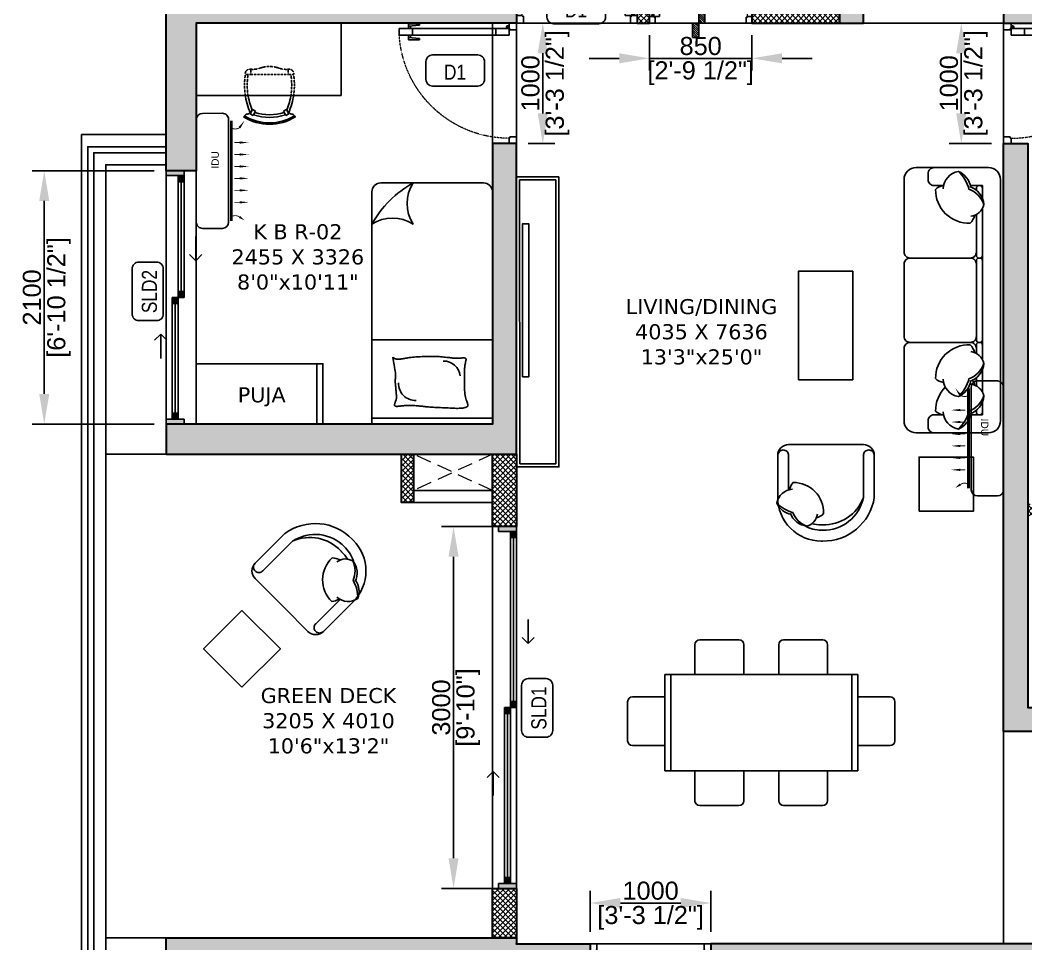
# Model space of a CAD drawing. Header units: millimetres. Extents: x 46985 to 60368, y 184712 to 204375.
# Drawn here: x 46985 to 55319, y 190136 to 197796 of the extents above; entities that cross this region are included whole.
import ezdxf
from ezdxf.enums import TextEntityAlignment as Align

# ---------------------------------------------------------------- set-up
doc = ezdxf.new("R2010")
doc.units = ezdxf.units.MM
for name, pattern in [('( Hidden )', [0.375, 0.25, -0.125]), ('3.5BHK EAST-UN-5$0$DASHED', [0.75, 0.5, -0.25]), ('3.5BHK EAST_UN-1$0$DASHED', [0.75, 0.5, -0.25]), ('3BHK  WEST_UN-2$0$2024-08-30_TOWER-C$0$HIDDEN', [9.525, 6.35, -3.175])]:
    doc.linetypes.add(name, pattern=pattern)
for name, color, linetype in [('A-1S Sofa', 253, 'Continuous'), ('A-3S Sofa', 253, 'Continuous'), ('A-AC', 252, 'Continuous'), ('A-Dimensions', 4, 'Continuous'), ('A-Dining Table', 253, 'Continuous'), ('A-Door', 11, 'Continuous'), ('A-Door Line', 8, 'Continuous'), ('A-Elevation 10', 8, 'Continuous'), ('A-Furniture', 8, 'Continuous'), ('A-Hatch', 252, 'Continuous'), ('A-Kids Bed', 253, 'Continuous'), ('A-Puja', 8, 'Continuous'), ('A-Railing', 6, 'Continuous'), ('A-Room Boundary', 44, 'Continuous'), ('A-Shaft Line', 253, 'Continuous'), ('A-Shaft Wall', 253, 'Continuous'), ('A-Sofa Center  Table', 253, 'Continuous'), ('A-Study Table', 253, 'Continuous'), ('A-Study Table Chair', 253, 'Continuous'), ('A-Text Main', 44, 'Continuous'), ('A-TV', 253, 'Continuous')]:
    doc.layers.add(name, color=color, linetype=linetype)
doc.layers.add('A-Wall', color=240, linetype='Continuous', lineweight=35)
doc.styles.add('2024-08-29_TOWER-A$0$simplex-0.8', font='simplex.shx', dxfattribs={"width": 0.8})
doc.styles.add('3.5BHK EAST_UN-1$0$grid_text', font='verdana.ttf')
doc.styles.add('3BHK  WEST_UN-2$0$AMISH', font='arial.ttf')
doc.styles.add('ARIAL', font='ARIALN.TTF')
doc.styles.add('S', font='arial.ttf', dxfattribs={"height": 150})
doc.dimstyles.new('DIMSMALL', dxfattribs={"dimtxt": 150, "dimasz": 250, "dimexe": 100, "dimexo": 100, "dimgap": 25, "dimtad": 1, "dimdec": 0, "dimzin": 0, "dimdsep": 46, "dimtxsty": 'S', "dimcen": 0, "dimdle": 100, "dimclrd": 8, "dimclre": 8, "dimclrt": 256, "dimazin": 0, "dimtfac": 1, "dimtdec": 0, "dimtix": 1, "dimtmove": 0, "dimatfit": 3, "dimldrblk": '12_DatumFilled', "dimfxl": 1, "dimtolj": 1, "dimtzin": 0, "dimlwd": -1, "dimlwe": -1, "dimarcsym": 1})

# ---------------------------------------------------------------- blocks, each defined once
blk = doc.blocks.new('3.5BHK EAST_UN-1$0$Door11')
at = {"layer": 'A-Door'}
for p, q in [((-991.7, 0), (-1050, 0)), ((-1050, 0), (-1050, -65.6)), ((-1050, -65.6), (-1003.4, -65.6)), ((-1003.4, -65.6), (-1003.4, -58.3)), ((-1003.4, -58.3), (-991.7, -58.3)), ((-991.7, -58.3), (-991.7, 0)), ((-104.9, -65.6), (-104.9, -1021.8)), ((-46.6, -65.6), (-104.9, -65.6)), ((-104.9, -65.6), (-104.9, -65.6)), ((-58.3, -58.3), (-58.3, 0)), ((-58.3, 0), (0, 0)), ((-46.6, -58.3), (-58.3, -58.3)), ((-17.5, -77.3), (-52.5, -77.3)), ((-46.6, -65.6), (-46.6, -58.3)), ((-46.6, -1021.8), (-46.6, -65.6)), ((0, -65.6), (-46.6, -65.6)), ((-35, -94.7), (-35, -59.8)), ((0, 0), (0, -65.6)), ((-104.9, -182.2), (-46.6, -182.2)), ((-145.8, -846.8), (-134.1, -846.8)), ((-145.8, -940.1), (-145.8, -846.8)), ((-134.1, -846.8), (-125.5, -940.1)), ((-17.5, -846.8), (-26.1, -940.1)), ((-5.8, -846.8), (-17.5, -846.8)), ((-5.8, -940.1), (-5.8, -846.8)), ((-145.8, -940.1), (-104.9, -940.1)), ((-127.1, -922.6), (-104.9, -922.6)), ((-104.9, -905.1), (-46.6, -905.1)), ((-24.5, -922.6), (-46.6, -922.6)), ((-5.8, -940.1), (-46.6, -940.1)), ((-104.9, -1021.8), (-46.6, -1021.8))]:
    blk.add_line(p, q, dxfattribs=at)
blk.add_circle((-35, -77.3), 11.7, dxfattribs=at)
at = {"layer": 'A-Door', "linetype": '3.5BHK EAST_UN-1$0$DASHED', "lineweight": 0}
blk.add_arc((-43.9, -64.2), 959.5, 180.08223, 266.3506, dxfattribs=at)
blk = doc.blocks.new('A$C436544ae')
at = {"layer": 'A-Door', "linetype": 'Continuous'}
for points in [[(-250, 2100), (-250, 2060), (-100, 2060), (-100, 2100)], [(-100, 2060), (-150, 2060), (-150, 2010), (-100, 2010)], [(-150, 1050), (-100, 1050), (-100, 1100), (-150, 1100)], [(-200, 1050), (-200, 1000), (-150, 1000), (-150, 1050)], [(-150, 40), (-150, 90), (-200, 90), (-200, 40)], [(-250, 40), (-250, 0), (-100, 0), (-100, 40)]]:
    blk.add_hatch(color=256, dxfattribs=at).paths.add_polyline_path(points)
for p, q in [((-250, 2100), (-100, 2100)), ((-250, 0), (-250, 2100)), ((-250, 2100), (-100, 2100)), ((-250, 2060), (-250, 2100)), ((-250, 2100), (-100, 2100)), ((-250, 2100), (-100, 2100)), ((-100, 2100), (0, 2100)), ((-100, 2100), (-100, 2060)), ((-100, 2100), (0, 2100)), ((0, 0), (0, 2100)), ((-100, 2060), (-250, 2060)), ((-150, 2010), (-150, 2060)), ((-150, 2060), (-100, 2060)), ((-100, 2010), (-150, 2010)), ((-125, 2010), (-125, 1100)), ((-100, 2060), (-100, 2010)), ((-5, 1555), (-5, 1355)), ((-5, 1355), (-55, 1405)), ((-5, 1355), (45, 1405)), ((-150, 1050), (-150, 1100)), ((-150, 1100), (-100, 1100)), ((-100, 1100), (-100, 1050)), ((-200, 1050), (-200, 1000)), ((-150, 1050), (-200, 1050)), ((-100, 1050), (-150, 1050)), ((-150, 1000), (-150, 1050)), ((-200, 1000), (-150, 1000)), ((-175, 90), (-175, 1000)), ((-295, 745), (-345, 695)), ((-295, 545), (-295, 745)), ((-295, 745), (-245, 695)), ((-150, 90), (-200, 90)), ((-200, 90), (-200, 40)), ((-150, 40), (-150, 90)), ((-250, 40), (-100, 40)), ((-250, 0), (-250, 40)), ((-250, 0), (-100, 0)), ((-100, 0), (-250, 0)), ((-250, 0), (-100, 0)), ((-250, 0), (-100, 0)), ((-200, 40), (-150, 40)), ((-100, 40), (-100, 0)), ((-100, 0), (0, 0)), ((-100, 0), (0, 0))]:
    blk.add_line(p, q, dxfattribs=at)
at = {"layer": 'A-Door', "linetype": 'Continuous', "flags": 128}
for points in [[(-125, 2010), (-125, 1100), (-150, 1100), (-150, 2010)], [(-100, 2010), (-100, 1100), (-125, 1100), (-125, 2010)], [(-175, 90), (-175, 1000), (-200, 1000), (-200, 90)], [(-150, 90), (-150, 1000), (-175, 1000), (-175, 90)]]:
    blk.add_lwpolyline(points, close=True, dxfattribs=at)
blk = doc.blocks.new('A$C8b2f540c')
at = {"layer": 'A-Door', "linetype": 'Continuous'}
for points in [[(50, 3000), (50, 2960), (200, 2960), (200, 3000)], [(200, 2960), (150, 2960), (150, 2910), (200, 2910)], [(150, 1500), (200, 1500), (200, 1550), (150, 1550)], [(100, 1500), (100, 1450), (150, 1450), (150, 1500)], [(150, 40), (150, 90), (100, 90), (100, 40)], [(50, 40), (50, 0), (200, 0), (200, 40)]]:
    blk.add_hatch(color=256, dxfattribs=at).paths.add_polyline_path(points)
for p, q in [((50, 3000), (0, 3000)), ((0, 0), (0, 3000)), ((50, 3000), (0, 3000)), ((200, 3000), (50, 3000)), ((50, 3000), (200, 3000)), ((50, 2960), (50, 3000)), ((200, 3000), (50, 3000)), ((200, 3000), (50, 3000)), ((200, 2960), (50, 2960)), ((150, 2910), (150, 2960)), ((150, 2960), (200, 2960)), ((200, 0), (200, 3000)), ((200, 3000), (200, 2960)), ((200, 2960), (200, 2910)), ((200, 2910), (150, 2910)), ((175, 2910), (175, 1550)), ((295, 2230), (295, 2030)), ((295, 2030), (245, 2080)), ((295, 2030), (345, 2080)), ((150, 1500), (150, 1550)), ((150, 1550), (200, 1550)), ((200, 1550), (200, 1500)), ((100, 1500), (100, 1450)), ((150, 1500), (100, 1500)), ((100, 1450), (150, 1450)), ((125, 90), (125, 1450)), ((200, 1500), (150, 1500)), ((150, 1450), (150, 1500)), ((5, 970), (-45, 920)), ((5, 770), (5, 970)), ((5, 970), (55, 920)), ((150, 90), (100, 90)), ((100, 90), (100, 40)), ((150, 40), (150, 90)), ((50, 0), (0, 0)), ((50, 0), (0, 0)), ((50, 40), (200, 40)), ((50, 0), (50, 40)), ((200, 0), (50, 0)), ((200, 0), (50, 0)), ((200, 0), (50, 0)), ((200, 0), (50, 0)), ((100, 40), (150, 40)), ((200, 40), (200, 0))]:
    blk.add_line(p, q, dxfattribs=at)
at = {"layer": 'A-Door', "linetype": 'Continuous', "flags": 128}
for points in [[(175, 2910), (175, 1550), (150, 1550), (150, 2910)], [(200, 2910), (200, 1550), (175, 1550), (175, 2910)], [(125, 90), (125, 1450), (100, 1450), (100, 90)], [(150, 90), (150, 1450), (125, 1450), (125, 90)]]:
    blk.add_lwpolyline(points, close=True, dxfattribs=at)
blk = doc.blocks.new('A$C81f2a20b')
at = {"layer": 'A-Dining Table', "linetype": 'Continuous'}
for p, q in [((290.6, 1087.3), (614.6, 1087.3)), ((1309.4, 1087.3), (985.4, 1087.3)), ((250.1, 800), (250.1, 1046.8)), ((655.1, 1046.8), (655.1, 800)), ((944.9, 1046.8), (944.9, 800)), ((1349.9, 800), (1349.9, 1046.8)), ((0, 0), (0, 800)), ((0, 800), (1600, 800)), ((50, 0), (50, 800)), ((1550, 0), (1550, 800)), ((1600, 800), (1600, 0)), ((0, 614.7), (-267.2, 614.7)), ((1600, 614.7), (1867.2, 614.7)), ((-307.7, 574.2), (-307.7, 250.2)), ((1907.7, 574.2), (1907.7, 250.2)), ((-267.2, 209.7), (0, 209.7)), ((1867.2, 209.7), (1600, 209.7)), ((1600, 0), (0, 0)), ((250.1, 0), (250.1, -246.8)), ((655.1, -246.8), (655.1, 0)), ((944.9, -246.8), (944.9, 0)), ((1349.9, 0), (1349.9, -246.8)), ((290.6, -287.3), (614.6, -287.3)), ((1309.4, -287.3), (985.4, -287.3))]:
    blk.add_line(p, q, dxfattribs=at)
for centre, start, end in [((290.6, 1046.8), 90, 180), ((614.6, 1046.8), 0, 90), ((985.4, 1046.8), 90, 180), ((1309.4, 1046.8), 0, 90), ((-267.2, 574.2), 90, 180), ((1867.2, 574.2), 0, 90), ((-267.2, 250.2), 180, 270), ((1867.2, 250.2), 270, 0), ((290.6, -246.8), 180, 270), ((614.6, -246.8), 270, 0), ((985.4, -246.8), 180, 270), ((1309.4, -246.8), 270, 0)]:
    blk.add_arc(centre, 40.5, start, end, dxfattribs=at)
blk = doc.blocks.new('A$C9b4d8ff6')
at = {"layer": 'A-Door'}
for p, q in [((4.7, 761.1), (37.7, 761.1)), ((4.7, 761.1), (4.7, 685.5)), ((14.1, 685.5), (21.1, 761.1)), ((84.9, 827.1), (37.7, 827.1)), ((37.7, 827.1), (37.8, 53.1)), ((85, 53.1), (84.9, 827.1)), ((117.9, 761.1), (84.9, 761.1)), ((108.5, 685.5), (101.5, 761.1)), ((117.9, 761.1), (118, 685.5)), ((4.7, 685.5), (14.1, 685.5)), ((19.8, 746.9), (37.7, 746.9)), ((84.9, 732.7), (37.7, 732.7)), ((102.8, 746.9), (84.9, 746.9)), ((118, 685.5), (108.5, 685.5)), ((84.9, 147.5), (37.7, 147.5)), ((0, 0), (0, 53.1)), ((0, 53.1), (37.8, 53.1)), ((47.2, 0), (0, 0)), ((14.2, 62.5), (42.5, 62.5)), ((28.3, 76.7), (28.3, 48.4)), ((37.8, 53.1), (85, 53.1)), ((37.8, 53.1), (37.8, 47.2)), ((37.8, 47.2), (47.2, 47.2)), ((47.2, 47.2), (47.2, 0)), ((85, 53.1), (85, 53.1)), ((802.8, 47.2), (802.8, 0.1)), ((812.2, 47.2), (802.8, 47.2)), ((802.8, 0.1), (850, 0.1)), ((850, 53.2), (812.2, 53.1)), ((812.2, 53.1), (812.2, 47.2)), ((850, 0.1), (850, 53.2))]:
    blk.add_line(p, q, dxfattribs=at)
blk.add_circle((28.3, 62.5), 9.44, dxfattribs=at)
at = {"layer": 'A-Door', "linetype": '3.5BHK EAST-UN-5$0$DASHED', "lineweight": 0}
blk.add_arc((35.5, 52), 776.7, 0.0858, 86.35417, dxfattribs=at)
blk = doc.blocks.new('2024-08-29_TOWER-A$0$WNTG')
at = {"layer": 'A-Text Main'}
blk.add_lwpolyline([(-187.8, 246.2), (187.8, 246.2, -0.414214), (242.8, 191.2), (242.8, 43.3, -0.414214), (187.8, -11.7), (-187.8, -11.7, -0.414214), (-242.8, 43.3), (-242.8, 191.2, -0.414214)], format="xyb", close=True, dxfattribs=at)
at = {"layer": 'A-Text Main', "style": '2024-08-29_TOWER-A$0$simplex-0.8', "width": 0.8}
blk.add_attdef('WNTG', text='', height=150, dxfattribs=at).set_placement((-1.6, 43), align=Align.CENTER)
blk = doc.blocks.new('TILE DROP')
at = {"layer": 'A-Door Line'}
h = blk.add_hatch(dxfattribs=at)
h.set_pattern_fill('ANSI31', color=8, scale=0.1)
h.set_pattern_definition([(45, (-18.584744, -6.592634), (-0.008838835, 0.008838835), [])])
h.paths.add_polyline_path([(0, 0.05), (-0.12, 0.05), (-0.12, 0), (0, 0)])
h.paths.add_polyline_path([(0.12, -0.05), (0.12, 0), (0, 0), (0, -0.05)])
at = {"layer": 'A-Door Line', "color": 8}
for points in [[(-0.12, 0), (-0.12, 0.05), (0, 0.05), (0, 0)], [(0, -0.05), (0, 0), (0.12, 0), (0.12, -0.05)]]:
    blk.add_lwpolyline(points, close=True, dxfattribs=at)
blk = doc.blocks.new('3BHK  WEST_UN-2$0$WALL MOUNTED SPLIT AC')
at = {"layer": 'A-AC'}
for p, q in [((18067.15, -8077.46), (18073.71, -8077.46)), ((18064.01, -8112.84, 0), (18064, -8079.99, 0)), ((18064.41, -8112.84, 0), (18064.41, -8079.99, 0)), ((18065.12, -8113.34), (18065.11, -8079.5)), ((18075.75, -8079.5), (18075.75, -8113.29)), ((18073.72, -8115.33), (18067.16, -8115.38))]:
    blk.add_line(p, q, dxfattribs=at)
at = {"layer": 'A-AC', "elevation": 0}
for points in [[(18059.86, -8080.11, 0, 0.75, 0), (18061.51, -8081.22, 0.75, 0.75, 0)], [(18058.43, -8086.05, 0, 0.75, 0), (18061.52, -8086.05, 0.75, 0.75, 0)], [(18058.44, -8089.99, 0, 0.75, 0), (18061.52, -8089.99, 0.75, 0.75, 0)], [(18058.44, -8093.93, 0, 0.75, 0), (18061.52, -8093.93, 0.75, 0.75, 0)], [(18058.44, -8097.86, 0, 0.75, 0), (18061.52, -8097.86, 0.75, 0.75, 0)], [(18058.44, -8101.8, 0, 0.75, 0), (18061.52, -8101.8, 0.75, 0.75, 0)], [(18058.44, -8105.74, 0, 0.75, 0), (18061.52, -8105.74, 0.75, 0.75, 0)], [(18059.87, -8112.95, 0, 0.75, 0), (18061.51, -8110.65, 0.75, 0.75, 0)]]:
    blk.add_lwpolyline(points, format="xyseb", dxfattribs=at)
at = {"layer": 'A-AC', "const_width": 0.3, "elevation": 0}
for points in [[(18061.51, -8081.22, 0.246742), (18063.87, -8081.49, -4.761831)], [(18061.51, -8110.65, -0.246742), (18063.87, -8110.38, 4.761831)]]:
    blk.add_lwpolyline(points, format="xyb", dxfattribs=at)
for points in [[(18061.52, -8086.05), (18063.17, -8086.05)], [(18061.52, -8089.99), (18063.17, -8089.99)], [(18061.52, -8093.93), (18063.17, -8093.93)], [(18061.52, -8097.86), (18063.17, -8097.86)], [(18061.52, -8101.8), (18063.17, -8101.8)], [(18061.52, -8105.74), (18063.17, -8105.74)]]:
    blk.add_lwpolyline(points, dxfattribs=at)
at = {"layer": 'A-AC'}
for centre, start, end in [((18067.15, -8079.5), 90.0082, 180.0082), ((18073.71, -8079.5), 0.0078, 90.0078), ((18067.16, -8113.34), 180.0082, 270.0082), ((18073.71, -8113.29), 270.0078, 0.0078)]:
    blk.add_arc(centre, 2.04, start, end, dxfattribs=at)
at = {"layer": 'A-AC', "style": '3BHK  WEST_UN-2$0$AMISH'}
blk.add_attdef('IDU', text='', height=2.4, rotation=90.0082, dxfattribs=at).set_placement((18070, -8096.33, 0), align=Align.MIDDLE_CENTER)
blk = doc.blocks.new('A$C59fceabc')
at = {"layer": 'A-Sofa Center  Table', "linetype": 'Continuous'}
blk.add_lwpolyline([(0, 0), (0, 900), (450, 900), (450, 0)], close=True, dxfattribs=at)
blk = doc.blocks.new('A$C8a101bf5')
at = {"layer": 'A-3S Sofa'}
for points in [[(100, 2200, 0.414214), (0, 2100), (0, 1500, 0.414214), (50, 1450, 0.414214), (0, 1400), (0, 800, 0.414214), (50, 750, 0.414214), (0, 700), (0, 100, 0.414214), (100, 0), (700, 0, 0.414214), (800, 100), (800, 2100, 0.414214), (700, 2200)], [(650, 770), (650, 1430, 0.414214), (630, 1450), (620, 1450, 0.414214), (600, 1430), (600, 770, 0.414214), (620, 750), (630, 750, 0.414214)]]:
    blk.add_lwpolyline(points, format="xyb", close=True, dxfattribs=at)
for points in [[(250, 2200, 0.414214), (200, 2150), (200, 2100, 0.414214), (250, 2050), (327.5, 2050)], [(324.4, 2024.9, -0.356772), (450.5, 2168.2, -0.249542), (554.3, 2038.4, 9.61688)], [(450.5, 2168.2, -0.14773), (536.4, 2022, -0.213343), (662.4, 1893.1, -0.178662)], [(327.5, 2050.1, 0.165541), (261.4, 2019.2, 0.425989), (547.9, 1738.4, 0.121523), (587.3, 1805, -7.115464)], [(543.3, 2042.2, -0.306663), (662.4, 1893.1, -0.30633), (553.6, 1795.7, 0.872847)], [(600, 2011.8), (600, 2030, -0.414214), (620, 2050), (630, 2050, -0.414214), (650, 2030)], [(650, 1861.6), (650, 1470, -0.414214), (630, 1450), (620, 1450, -0.414214), (600, 1470), (600, 1811.3, -0.414214)], [(600, 1500, -0.414214), (550, 1450), (50, 1450, -0.414214)], [(600, 1400, 0.414214), (550, 1450)], [(600, 800, -0.414214), (550, 750)], [(600, 700, 0.414214), (550, 750), (50, 750, 0.414214)], [(327.5, 419.2, -0.165541), (261.4, 450.2, -0.425989), (547.9, 731, -0.121523), (587.3, 664.3, 7.115464)], [(543.3, 427.1, 0.306663), (662.4, 576.2, 0.30633), (553.6, 673.7, -0.872847)], [(650, 607.7), (650, 730, 0.414214), (630, 750), (620, 750, 0.414214), (600, 730), (600, 658.1, 0.414214)], [(450.5, 301.2, 0.14773), (536.4, 447.3, 0.213343), (662.4, 576.2, 0.178662)], [(324.4, 444.4, 0.356772), (450.5, 301.2, 0.249542), (554.3, 431, -9.61688)], [(567.8, 436.9, -0.071865), (587.3, 395, 7.115464)], [(600, 457.5), (600, 388.7, 0.414214)], [(327.5, 149.9, -0.165541), (261.4, 180.8, -0.200231), (341.9, 379.3, -0.121523)], [(543.3, 157.8, 0.306663), (662.4, 306.9, 0.30633), (553.6, 404.3, -0.872847)], [(450.5, 31.8, 0.14773), (536.4, 178, 0.213343), (662.4, 306.9, 0.178662)], [(650, 255.2), (650, 150), (551.7, 150, 0.414214)], [(324.4, 175.1, 0.356772), (450.5, 31.8, 0.249542), (554.3, 161.6, -9.61688)], [(600, 188.2), (600, 170, 0.414214), (620, 150), (630, 150, 0.414214), (650, 170)], [(327.5, 150), (250, 150, 0.414214), (200, 100), (200, 50, 0.414214), (250, 0)]]:
    blk.add_lwpolyline(points, format="xyb", dxfattribs=at)
for points in [[(551.7, 2050), (650, 2050), (650, 1944.8)], [(650, 1861.6), (650, 607.7)], [(650, 524.5), (650, 338.4)]]:
    blk.add_lwpolyline(points, dxfattribs=at)
blk = doc.blocks.new('A$Cc45268cf')
at = {"layer": 'A-1S Sofa'}
for points in [[(372.5, 800.1), (717.2, 800.1, -0.414214), (807.4, 709.9), (807.4, 360.8, -0.376272), (377, 0.1), (372.5, 0.1), (368, 0.1, -0.414214), (7.4, 360.8), (7.4, 709.9, -0.414214), (97.5, 800.1), (372.5, 800.1)], [(97.5, 424), (97.5, 709.9, 0.414214), (52.5, 755), (52.5, 755, 0.414214), (7.4, 709.9)], [(717.2, 360.8), (717.2, 709.9, -0.414214), (762.3, 755), (762.3, 755, -0.414214), (807.4, 709.9)], [(129.2, 428.9, 0.356772), (0, 315.3, 0.249542), (117, 221.6, -9.61688)], [(106.5, 426.1, -0.165541), (134.3, 485.7, -0.425989), (387.5, 227.4, -0.121523), (327.4, 191.8, 7.115464)], [(717.2, 360.8, -0.321599), (377, 135.4), (372.5, 135.4)], [(717.2, 360.8, -0.364589), (377, 90.3), (372.5, 90.3)], [(0, 315.3, 0.14773), (131.8, 237.8, 0.213343), (248, 124.1, 0.178662)], [(113.6, 231.6, 0.306663), (248, 124.1, 0.30633), (335.9, 222.3, -0.872847)], [(233.8, 125.9, 0.130591), (368, 90.3), (372.5, 90.3)], [(291.2, 145.1, 0.072384), (368, 135.4), (372.5, 135.4)]]:
    blk.add_lwpolyline(points, format="xyb", dxfattribs=at)
blk = doc.blocks.new('A$C9870f4ad')
at = {"layer": 'A-Sofa Center  Table', "linetype": 'Continuous'}
blk.add_lwpolyline([(0, 0), (450, 0), (450, 450), (0, 450)], close=True, dxfattribs=at)
blk = doc.blocks.new('3.5BHK EAST-UN-5$0$2024-08-29_TOWER-B$0$BED')
blk.add_lwpolyline([(-319.5, -22, 0.292894), (-319.5, 319.5, 0.292894), (22, 319.5, -0.136668)], format="xyb", close=True)
blk = doc.blocks.new('A$C07fa9857')
at = {"layer": 'A-Kids Bed'}
for p, q in [((925, 2000), (75, 2000)), ((1000, 1925), (1000, 0)), ((0, 700), (1000, 700)), ((1000, 50), (0, 50))]:
    blk.add_line(p, q, dxfattribs=at)
for points in [[(1000, 0), (0, 0), (0, 1925)], [(173.3, 553.7), (178.6, 549.4), (183.7, 546), (188.8, 543.4), (193.9, 541.4), (198.9, 540.1), (203.8, 539.2), (208.7, 538.7), (213.6, 538.5), (218.4, 538.4), (223.2, 538.5), (228.2, 538.8), (233.3, 539.2), (238.7, 539.8), (244.3, 540.6), (250.3, 541.5), (256.8, 542.5), (263.8, 543.7), (271.5, 545.1), (279.8, 546.5), (288.9, 548), (299, 549.5), (310, 551), (322.2, 552.5), (335.5, 553.9), (350.1, 555.3), (365.8, 556.5), (382.3, 557.7), (399.3, 558.7), (416.7, 559.6), (434.2, 560.3), (451.5, 560.8), (468.5, 561.2), (484.8, 561.4), (500.6, 561.3), (515.7, 561.1), (530.4, 560.7), (544.5, 560.2), (558.2, 559.4), (571.5, 558.5), (584.3, 557.5), (596.8, 556.3), (608.8, 555), (620.5, 553.6), (631.6, 552.2), (642.2, 550.9), (652.2, 549.6), (661.6, 548.5), (670.3, 547.5), (678.4, 546.8), (685.9, 546.2), (692.9, 545.8), (699.7, 545.7), (706.3, 545.7), (712.8, 545.8), (719.4, 546.2), (726.2, 546.6), (733.3, 547.2), (740.6, 547.8), (747.8, 548.3), (754.7, 548.7), (761.2, 548.7), (767, 548.3), (771.9, 547.3), (775.8, 545.7), (778.5, 543.4), (780, 540.5), (780.7, 536.9), (780.5, 532.7), (779.8, 528.1), (778.7, 523.1), (777.4, 517.8), (776, 512.2), (774.7, 506.3), (773.5, 500.3), (772.4, 494.2), (771.4, 487.9), (770.6, 481.5), (770, 475), (769.5, 468.5), (769.1, 461.9), (768.9, 455.2), (768.9, 448.4), (768.9, 441.1), (768.9, 433.3), (769, 424.6), (769, 414.9), (768.9, 404.1), (768.8, 391.9), (768.4, 378.1), (768, 363.1), (767.7, 347.2), (767.4, 330.6), (767.4, 313.8), (767.8, 297), (768.5, 280.5), (769.8, 264.6), (771.7, 249.7), (774.1, 235.8), (776.9, 223), (779.8, 211.1), (782.9, 200.3), (785.9, 190.5), (788.7, 181.8), (791.3, 174.2), (793.3, 167.7), (794.9, 162.1), (795.7, 157.4), (795.9, 153.5), (795.3, 150.1), (793.7, 147.3), (791.2, 144.7), (787.5, 142.5), (782.8, 140.3), (776.9, 138.3), (770, 136.5), (762.3, 134.9), (753.6, 133.5), (744.3, 132.3), (734.2, 131.4), (723.6, 130.9), (712.4, 130.6), (700.7, 130.7), (688.5, 130.9), (675.7, 131.4), (662.3, 132.1), (648.3, 132.8), (633.7, 133.6), (618.4, 134.4), (602.5, 135.2), (586.2, 135.9), (569.7, 136.7), (553.3, 137.4), (537.2, 138.2), (521.6, 139), (506.8, 139.8), (493, 140.6), (480.4, 141.5), (468.8, 142.4), (458.1, 143.4), (448, 144.4), (438.2, 145.4), (428.7, 146.5), (419, 147.5), (409.1, 148.6), (398.8, 149.7), (388, 150.7), (377.1, 151.7), (366, 152.6), (354.9, 153.4), (344, 154.1), (333.3, 154.6), (323.1, 155), (313.4, 155.2), (304.1, 155.1), (295.1, 154.9), (286.4, 154.6), (277.9, 154), (269.5, 153.3), (261.1, 152.4), (252.6, 151.5), (243.9, 150.3), (235.3, 149.2), (226.8, 148.2), (218.8, 147.4), (211.3, 146.9), (204.6, 146.9), (198.9, 147.5), (194.3, 148.8), (191, 150.8), (188.9, 153.6), (187.8, 156.9), (187.6, 160.7), (188.1, 164.8), (189.1, 169.2), (190.5, 173.7), (192.2, 178.1), (193.8, 182.4), (195.5, 186.7), (197.2, 190.8), (198.7, 194.9), (200.2, 198.9), (201.5, 203), (202.5, 207.1), (203.3, 211.2), (203.9, 215.3), (204.1, 219.6), (204.2, 224), (204, 228.6), (203.8, 233.4), (203.4, 238.4), (202.9, 243.7), (202.5, 249.4), (202, 255.3), (201.5, 261.6), (201.1, 268.1), (200.6, 274.8), (200.1, 281.6), (199.6, 288.5), (199, 295.4), (198.4, 302.3), (197.7, 309.1), (197, 315.9), (196.2, 322.6), (195.6, 329.3), (195, 336), (194.5, 342.7), (194.2, 349.5), (194.1, 356.3), (194.2, 363.2), (194.5, 370.2), (194.9, 377.3), (195.3, 384.4), (195.7, 391.5), (195.9, 398.7), (196.1, 406), (196, 413.3), (195.6, 420.7), (194.7, 429.2), (193.4, 439.6), (191.3, 452.8), (188.4, 469.9), (184.5, 491.8), (179.5, 519.4), (173.3, 553.7)]]:
    blk.add_lwpolyline(points, dxfattribs=at)
for centre, radius, start, end in [((75, 1925), 75, 89.99996, 179.99996), ((925, 1925), 75, 359.99998, 89.99996), ((592.6, 381), 141.8, 7.34129, 90.47002), ((360, 335.1), 138.7, 177.31905, 272.68087)]:
    blk.add_arc(centre, radius, start, end, dxfattribs=at)
at = {"layer": 'A-Kids Bed', "xscale": -1, "rotation": 269.9999557420553}
blk.add_blockref('3.5BHK EAST-UN-5$0$2024-08-29_TOWER-B$0$BED', (22, 1978), dxfattribs=at)
blk = doc.blocks.new('A$C34f76294')
at = {"layer": 'A-Study Table Chair', "linetype": '3BHK  WEST_UN-2$0$2024-08-30_TOWER-C$0$HIDDEN', "ltscale": 0.1}
for p, q in [((58.7, 411.1), (58.7, 455.6)), ((369.9, 411.1), (369.9, 455.6)), ((14.3, 411.1), (58.7, 411.1)), ((369.9, 411.1), (58.7, 411.1)), ((414.3, 411.1), (369.9, 411.1))]:
    blk.add_line(p, q, dxfattribs=at)
at = {"layer": 'A-Study Table Chair'}
for p, q in [((73.6, 120.5), (54.1, 86.8)), ((54.1, 86.8), (78.2, 72.9)), ((73.6, 120.5), (97.6, 106.6)), ((97.6, 106.6), (78.2, 72.9)), ((355, 120.5), (331, 106.6)), ((331, 106.6), (350.4, 72.9)), ((374.5, 86.8), (350.4, 72.9)), ((355, 120.5), (374.5, 86.8)), ((1.5, 62.1), (0.1, 59.7))]:
    blk.add_line(p, q, dxfattribs=at)
at = {"layer": 'A-Study Table Chair', "linetype": '3BHK  WEST_UN-2$0$2024-08-30_TOWER-C$0$HIDDEN', "ltscale": 0.1}
for centre, radius, start, end in [((51.3, 418.5), 37.8, 78.65827, 191.34173), ((77.7, 630.9), 176.4, 263.83118, 285.69611), ((214.3, 232.4), 245.4, 68.7607, 111.2393), ((350.9, 630.9), 176.4, 254.30387, 276.16882), ((377.3, 418.5), 37.8, 348.65826, 101.34174), ((587, 325), 579.3, 171.44618, 187.59778), ((587, 325), 557, 171.10222, 187.90279), ((-158.5, 325), 557, 352.09721, 8.89778), ((-158.5, 325), 579.3, 352.40222, 8.55382)]:
    blk.add_arc(centre, radius, start, end, dxfattribs=at)
at = {"layer": 'A-Study Table Chair'}
for centre, radius, start, end in [((587, 325), 579.3, 187.59778, 203.74939), ((587, 325), 557, 187.90279, 202.05473), ((-158.5, 325), 557, 337.94526, 352.09721), ((-158.5, 325), 579.3, 336.25062, 352.40222), ((214.3, 466.7), 388.9, 251.71696, 288.28303), ((214.4, 414.8), 414.8, 238.88038, 301.09797), ((8.6, 58.1), 8.14, 62.19435, 150.69894), ((214.4, 414.8), 403.7, 239.97465, 300.02532), ((214.3, 466.7), 411.1, 251.07533, 288.92466), ((420.2, 57.5), 8.64, 13.83463, 116.46389)]:
    blk.add_arc(centre, radius, start, end, dxfattribs=at)
for points, knots in [([(4.4, 65.1, 0), (9.6, 72.2, 0), (18.1, 83.7, 0), (35.1, 84.2, 0), (53.6, 91.8, 0), (62.5, 104.2, 0), (69.8, 114.2, 0)], [0, 0, 0, 0, 1.119264, 1.793601, 2.177718, 3.782711, 3.782711, 3.782711, 3.782711]), ([(424.6, 64.9, 0), (419.2, 72.2, 0), (410.5, 83.7, 0), (393.3, 84.3, 0), (374.9, 91.8, 0), (365.9, 104.2, 0), (358.7, 114.2, 0)], [0, 0, 0, 0, 1.141957, 1.816294, 2.20041, 3.805403, 3.805403, 3.805403, 3.805403])]:
    blk.add_open_spline(points, degree=3, knots=knots, dxfattribs=at)
blk = doc.blocks.new('A$Cf04ddde3')
at = {"layer": 'A-1S Sofa'}
for points in [[(270.1, 220.9), (26.4, 464.6, -0.414214), (26.4, 592.1), (273.3, 839, -0.376272), (832.6, 789.7), (835.8, 786.5), (839, 783.4, -0.414214), (839, 273.3), (592.1, 26.4, -0.414214), (464.6, 26.4), (270.1, 220.9)], [(337.1, 775.2), (90.2, 528.3, -0.414214), (26.4, 528.3), (26.4, 528.3, -0.414214), (26.4, 592.1)], [(337.1, 775.2, -0.364589), (768.9, 726), (772.1, 722.8)], [(337.1, 775.2, -0.321599), (737, 694.1), (740.2, 690.9)], [(790.8, 626.5, 0.072384), (743.4, 687.7), (740.2, 690.9)], [(845, 599.4, 0.130591), (775.2, 719.6), (772.1, 722.8)], [(722.7, 297.1, -0.165541), (660.9, 274.8, -0.425989), (664.5, 636.4, -0.121523), (732.1, 619.1, 7.115464)], [(855.2, 439.7, 0.306663), (836.2, 610.8, 0.30633), (704.6, 603.5, -0.872847)], [(876.4, 300.3, 0.14773), (838, 448.2, 0.213343), (836.2, 610.8, 0.178662)], [(704.7, 311.3, 0.356772), (876.4, 300.3, 0.249542), (859.8, 449.3, -9.61688)], [(730.6, 292.4), (528.3, 90.2, 0.414214), (528.3, 26.4), (528.3, 26.4, 0.414214), (592.1, 26.4)]]:
    blk.add_lwpolyline(points, format="xyb", dxfattribs=at)
blk = doc.blocks.new('A$C812321f8')
at = {"layer": 'A-Sofa Center  Table', "linetype": 'Continuous'}
blk.add_lwpolyline([(318.2, 0), (636.4, 318.2), (318.2, 636.4), (0, 318.2)], close=True, dxfattribs=at)
blk = doc.blocks.new('A$Cbfeebac6')
at = {"layer": 'A-TV'}
blk.add_lwpolyline([(0, 0), (0, 1270), (50, 1270), (50, 0)], close=True, dxfattribs=at)
blk = doc.blocks.new('A$C5f0bd389')
at = {"layer": 'A-Furniture', "ltscale": 600}
for p, q in [((25, 25), (24.6, 2380.5)), ((24.6, 2380.5), (324.6, 2380.5)), ((324.6, 2380.5), (325, 25)), ((325, 25), (25, 25))]:
    blk.add_line(p, q, dxfattribs=at)
blk.add_lwpolyline([(349.6, 2405.5), (350, 0), (0, 0), (0, 2405.5)], close=True, dxfattribs=at)
blk = doc.blocks.new('Unit-1')
at = {"layer": 'A-Hatch', "linetype": 'Continuous'}
h = blk.add_hatch(color=256, dxfattribs=at)
h.dxf.hatch_style = 1
h.paths.add_polyline_path([(-7145, 15335.7), (-6895, 15335.7), (-6895, 16800.1), (-8999.8, 16800.1), (-8999.8, 16550.3), (-7145, 16550.1)])
h.paths.add_polyline_path([(-10800, 15796), (-10800, 12295), (-8145, 12295), (-8145, 12045.7), (-10800, 12045.7), (-10800, 10820), (-11050, 10820), (-11050, 15796)])
h.paths.add_polyline_path([(-5470, 12045.7), (-5270, 12045.7), (-5270, 16550.1), (-4400.1, 16550.1), (-4400.1, 16800.1), (-5470, 16800.1)])
h.paths.add_polyline_path([(-250, 16550.1), (-1050.1, 16550.1), (-1050.1, 16800.1), (0, 16800.1), (0, 16550.1), (0, 13495), (-250, 13495)])
h.paths.add_polyline_path([(-4110, 12295), (-4110, 12045.7), (-250, 12045.7), (-250, 11295.1), (0, 11295.1), (0, 12295)])
h.paths.add_polyline_path([(-3910, 8082.6), (-3910, 6370), (-1440, 6370), (-1440, 6420), (-1240, 6420), (-1240, 6370), (0, 6370), (0, 0), (-250, 0), (-250, 6170), (-4110, 6170), (-4110, 11045.7), (-3910, 11045.7)])
h.paths.add_polyline_path([(-250, 10395.1), (0, 10395.1), (0, 8985.1), (-250, 8985.1)])
h.paths.add_polyline_path([(-3740, 4410), (-6535, 4410), (-6535, 4210), (-3940, 4210), (-3940, 250), (-4840, 250), (-4840, 0), (-3240, 0), (-3240, 250), (-3740, 250)])
h.paths.add_polyline_path([(-7535, 4210), (-8145, 4210), (-10800, 4210), (-10800, 3620.1), (-11050, 3620.1), (-11050.1, 4460.1), (-8145, 4460), (-8145, 4410), (-8150, 4410), (-7535, 4410)])
h.paths.add_polyline_path([(-10800.1, 1820.1), (-10800, 250), (-6535, 250), (-6535, 2135), (-6335, 2135), (-6335, 250), (-5590, 250), (-5590, 0), (-10800, 0), (-11050, 0), (-11050, 250), (-11050.1, 1820.1)])
h = blk.add_hatch(dxfattribs=at)
h.set_pattern_fill('ANSI37', color=256, scale=10)
h.paths.add_polyline_path([(-5470, 15585.7), (-6145, 15585.7), (-6145, 15335.7), (-5470, 15335.7)])
h.paths.add_polyline_path([(-7145, 15335.7), (-7145, 12045.7), (-7045, 12045.7), (-7045, 15335.7)])
h.paths.add_polyline_path([(-2160, 7960), (-2160, 8060), (0, 8060), (0, 7960)])
h.paths.add_polyline_path([(-3910, 8060), (-3010, 8060), (-3010, 7960), (-3910, 7960)])
h.paths.add_polyline_path([(-1440, 7960), (-1240, 7960), (-1240, 7170.4), (-1440, 7170.4)])
h.paths.add_polyline_path([(-2240, 1780), (-1490, 1780), (-1490, 1980), (-2240, 1980)])
h.paths.add_polyline_path([(-490, 1980), (-250, 1980), (-250, 1780), (-490, 1780)])
h.paths.add_polyline_path([(-3740, 1979.9), (-3240, 1979.9), (-3240, 1780), (-3740, 1780)])
h.paths.add_polyline_path([(-4840, 2134.9), (-3940, 2134.9), (-3940, 2035), (-4840, 2035)])
h.paths.add_polyline_path([(-6335, 2135), (-5690, 2135), (-5690, 2035), (-6335, 2035)])
h.paths.add_polyline_path([(-8345, 4870.1), (-8145, 4870.1), (-8145, 4460), (-8345, 4460)])
h.paths.add_polyline_path([(-8345, 8470), (-8145, 8470), (-8145, 7870.1), (-8345, 7870.1)])
h.paths.add_polyline_path([(-9100, 8470), (-9000, 8470), (-9000, 8070), (-9100, 8070)])
h = blk.add_hatch(dxfattribs=at)
h.set_pattern_fill('ANSI37', color=256, scale=10)
h.paths.add_polyline_path([(-5470, 12145.7), (-6195, 12145.7), (-6195, 12045.7), (-5470, 12045.7)])
h = blk.add_hatch(color=256, dxfattribs=at)
h.dxf.hatch_style = 1
h.paths.add_polyline_path([(-8145, 8470), (-8145, 11045.7), (-8345, 11045.7), (-8345, 8720), (-11050, 8720), (-11050, 8470)])
at = {"layer": 'A-Door Line'}
blk.add_line((-7045, 12045.7), (-6195, 12045.7), dxfattribs=at)
at = {"layer": 'A-Door Line', "linetype": 'Continuous'}
for points in [[(-8145, 12045.7), (-7145, 12045.7)], [(-8145, 12045.7), (-8145, 11045.7)], [(-4110, 12045.8), (-4110, 11045.7)], [(-7535, 4410), (-6535, 4410)]]:
    blk.add_lwpolyline(points, dxfattribs=at)
at = {"layer": 'A-Elevation 10'}
for points in [[(-11750, 1500.1), (-11750, 11120.1), (-11050, 11120.1), (-11050, 10870.1), (-11550, 10870.1), (-11550, 1750.1), (-11050, 1750.1), (-11050, 1500.1), (-11750, 1500.1)], [(-11050, 4460), (-11550, 4460), (-11550, 8470), (-11050, 8470)]]:
    blk.add_lwpolyline(points, dxfattribs=at)
at = {"layer": 'A-Puja', "ltscale": 600}
blk.add_lwpolyline([(-9800, 9220), (-10800, 9220)], dxfattribs=at)
blk.add_lwpolyline([(-9800, 9220), (-9750, 9220), (-9750, 8720), (-9800, 8720)], close=True, dxfattribs=at)
at = {"layer": 'A-Railing'}
blk.add_lwpolyline([(-11650, 1650.1), (-11650, 10970.1), (-11050, 10970.1), (-11050, 11020.1), (-11700, 11020.1), (-11700, 1600.1), (-11050, 1600.1), (-11050, 1650.1), (-11650, 1650.1)], dxfattribs=at)
at = {"layer": 'A-Room Boundary', "linetype": 'Continuous'}
for points in [[(-8345, 12045.7), (-10800, 12045.7), (-10800, 8720), (-8345, 8720)], [(-8145, 4410), (-4110, 4410), (-4110, 12045.7), (-8145, 12045.7)], [(-8145, 4410), (-4110, 4410), (-4110, 12045.7), (-8145, 12045.7)], [(-11550, 4460), (-8345, 4460), (-8345, 8470), (-11550, 8470)]]:
    blk.add_lwpolyline(points, close=True, dxfattribs=at)
at = {"layer": 'A-Shaft Line', "linetype": '( Hidden )', "lineweight": 0, "ltscale": 500}
for points in [[(-8345, 8470), (-9000, 8170)], [(-8345, 8170), (-9000, 8470)]]:
    blk.add_lwpolyline(points, dxfattribs=at)
at = {"layer": 'A-Shaft Wall', "linetype": 'Continuous'}
for p, q in [((-9000, 8170), (-8345, 8170)), ((-9000, 8070), (-8345, 8070))]:
    blk.add_line(p, q, dxfattribs=at)
at = {"layer": 'A-Study Table', "ltscale": 600}
blk.add_lwpolyline([(-9600, 11445.7), (-9600, 12045.7), (-10800, 12045.7), (-10800, 11445.7)], close=True, dxfattribs=at)
at = {"layer": 'A-Wall'}
for points in [[(-5470, 12045.7), (-5270, 12045.7), (-5270, 16550.1), (-4400.1, 16550.1), (-4400.1, 16800.1), (-5470, 16800.1)], [(-10800, 15796), (-10800, 12295), (-8145, 12295), (-8145, 12045.7), (-10800, 12045.7), (-10800, 10820), (-11050, 10820), (-11050, 15796)], [(-7145, 15335.7), (-7145, 12045.7), (-7045, 12045.7), (-7045, 15335.7)], [(-4110, 12295), (-4110, 12045.7), (-250, 12045.7), (-250, 11295.1), (0, 11295.1), (0, 12295)], [(-5470, 12145.7), (-6195, 12145.7), (-6195, 12045.7), (-5470, 12045.7)], [(-8145, 8470), (-8145, 11045.7), (-8345, 11045.7), (-8345, 8720), (-11050, 8720), (-11050, 8470)], [(-9100, 8470), (-9000, 8470), (-9000, 8070), (-9100, 8070)], [(-8345, 8470), (-8145, 8470), (-8145, 7870.1), (-8345, 7870.1)], [(-8345, 4870.1), (-8145, 4870.1), (-8145, 4460), (-8345, 4460)], [(-7535, 4210), (-8145, 4210), (-10800, 4210), (-10800, 3620.1), (-11050, 3620.1), (-11050.1, 4460.1), (-8145, 4460), (-8145, 4410), (-8150, 4410), (-7535, 4410)], [(-3740, 4410), (-6535, 4410), (-6535, 4210), (-3940, 4210), (-3940, 250), (-4840, 250), (-4840, 0), (-3240, 0), (-3240, 250), (-3740, 250)]]:
    blk.add_lwpolyline(points, close=True, dxfattribs=at)
blk.add_lwpolyline([(-3910, 8082.6), (-3910, 6370), (-1440, 6370), (-1440, 6420), (-1240, 6420), (-1240, 6370), (0, 6370), (0, 0), (-250, 0), (-250, 6170), (-4110, 6170), (-4110, 11045.7), (-3910, 11045.7), (-3910, 8082.6)], dxfattribs=at)
at = {"layer": 'A-1S Sofa'}
for name, p in [('A$Cc45268cf', (-5988.7, 7750.3)), ('A$Cf04ddde3', (-10338.9, 6974.3))]:
    blk.add_blockref(name, p, dxfattribs=at)
at = {"layer": 'A-3S Sofa'}
blk.add_blockref('A$C8a101bf5', (-4935, 8647.1), dxfattribs=at)
at = {"layer": 'A-AC'}
ref = blk.add_blockref('3BHK  WEST_UN-2$0$WALL MOUNTED SPLIT AC', (444206.8, -192984.8), dxfattribs=dict(at, xscale=25.17221723757713, yscale=25.17221723757713, zscale=25.17221723757713, rotation=180))
ref.add_attrib('IDU', 'IDU', dxfattribs={"layer": 'A-Furniture', "height": 60.41, "rotation": 90.00823, "style": '3BHK  WEST_UN-2$0$AMISH'}).set_placement((-10643.8, 10910.6, 0), align=Align.MIDDLE_CENTER)
ref = blk.add_blockref('3BHK  WEST_UN-2$0$WALL MOUNTED SPLIT AC', (-459116.7, -195203.2), dxfattribs=dict(at, xscale=-25.17221723757713, yscale=25.17221723757713, zscale=25.17221723757713, rotation=180))
ref.add_attrib('IDU', 'IDU', dxfattribs={"layer": 'A-Furniture', "height": 60.41, "rotation": 269.99177, "style": '3BHK  WEST_UN-2$0$AMISH'}).set_placement((-4266.1, 8693.3, 0), align=Align.MIDDLE_CENTER)
at = {"layer": 'A-Dining Table', "linetype": 'Continuous'}
blk.add_blockref('A$C81f2a20b', (-6917.7, 5844.1), dxfattribs=at)
at = {"layer": 'A-Door'}
for p, xscale, yscale, zscale, rotation in [((-7145, 12045.7), -0.9523809523809259, 0.9523809523809259, 0.9523809523809259, 180), ((-8145, 12045.7), -0.9523809523809259, 0.9523809523809259, 0.9523809523809259, 270), ((-4110, 12045.7), 0.9523809523809337, 0.9523809523809337, 0.9523809523809337, 90)]:
    blk.add_blockref('3.5BHK EAST_UN-1$0$Door11', p, dxfattribs=dict(at, xscale=xscale, yscale=yscale, zscale=zscale, rotation=rotation))
at = {"layer": 'A-Door', "linetype": 'Continuous'}
for name, p in [('A$C9b4d8ff6', (-7045, 12045.7)), ('A$C8b2f540c', (-8345, 4870.1))]:
    blk.add_blockref(name, p, dxfattribs=at)
at = {"layer": 'A-Door'}
blk.add_blockref('A$C436544ae', (-10800, 8720), dxfattribs=at)
at = {"layer": 'A-Door', "xscale": 0.9523809523809259, "yscale": 0.9523809523809259, "zscale": 0.9523809523809259}
blk.add_blockref('3.5BHK EAST_UN-1$0$Door11', (-6535, 4410), dxfattribs=at)
at = {"layer": 'A-Door Line', "color": 8, "xscale": 1000.000000000004, "yscale": 1000.000000000004, "zscale": 1000.000000000004, "rotation": 90}
blk.add_blockref('TILE DROP', (-6636.6, 12045.7), dxfattribs=at)
at = {"layer": 'A-Furniture', "ltscale": 600}
blk.add_blockref('A$C5f0bd389', (-8145, 8365), dxfattribs=at)
at = {"layer": 'A-Kids Bed'}
blk.add_blockref('A$C07fa9857', (-9345, 8720), dxfattribs=at)
at = {"layer": 'A-Sofa Center  Table', "linetype": 'Continuous'}
for name, p in [('A$C59fceabc', (-5810.4, 9087.1)), ('A$C9870f4ad', (-4810, 7997.1)), ('A$C812321f8', (-10739.3, 6538))]:
    blk.add_blockref(name, p, dxfattribs=at)
at = {"layer": 'A-Study Table Chair'}
blk.add_blockref('A$C34f76294', (-10407.7, 11207), dxfattribs=at)
at = {"layer": 'A-Text Main'}
ref = blk.add_blockref('2024-08-29_TOWER-A$0$WNTG', (-7651.4, 12286.4), dxfattribs=dict(at, xscale=-1, rotation=180))
ref.add_attrib('WNTG', 'D1', dxfattribs={"height": 125, "style": 'ARIAL'}).set_placement((-7653, 12092.9), align=Align.CENTER)
ref = blk.add_blockref('2024-08-29_TOWER-A$0$WNTG', (-8654.3, 11769.6), dxfattribs=dict(at, xscale=-1, rotation=180))
ref.add_attrib('WNTG', 'D1', dxfattribs={"height": 125, "style": 'ARIAL'}).set_placement((-8655.9, 11576.1), align=Align.CENTER)
ref = blk.add_blockref('2024-08-29_TOWER-A$0$WNTG', (-11319.6, 9820.6), dxfattribs=dict(at, xscale=-1, rotation=270))
ref.add_attrib('WNTG', 'SLD2', dxfattribs={"height": 125, "rotation": 90, "style": 'ARIAL'}).set_placement((-11126.2, 9819), align=Align.CENTER)
ref = blk.add_blockref('2024-08-29_TOWER-A$0$WNTG', (-8092.1, 6367), dxfattribs=dict(at, xscale=-1, rotation=270))
ref.add_attrib('WNTG', 'SLD1', dxfattribs={"height": 125, "rotation": 90, "style": 'ARIAL'}).set_placement((-7898.6, 6365.4), align=Align.CENTER)
at = {"layer": 'A-TV'}
blk.add_blockref('A$Cbfeebac6', (-8095.3, 9111.8), dxfattribs=at)
at = {"layer": 'A-Text Main', "linetype": 'Continuous', "insert": (-9958.3, 10105.5), "char_height": 125, "attachment_point": 5, "style": '3.5BHK EAST_UN-1$0$grid_text'}
blk.add_mtext('K B R-02\\P2455 X 3326\\P8\'0"x10\'11"', dxfattribs=at)
at = {"layer": 'A-Text Main', "linetype": 'Continuous', "char_height": 125, "attachment_point": 5, "style": '3.5BHK EAST_UN-1$0$grid_text'}
for s, insert, width in [('LIVING/DINING\\P4035 X 7636\\P13\'3"x25\'0"', (-6613.4, 9484.6), 1167.553), ('PUJA', (-10257.7, 8946.1), 424.269), ('GREEN DECK\\P3205 X 4010\\P10\'6"x13\'2"', (-9704.5, 6259.5), 1167.553)]:
    blk.add_mtext(s, dxfattribs=dict(at, insert=insert, width=width))
blk = doc.blocks.new('*D34')
at = {"layer": 'A-Dimensions', "color": 8, "transparency": 16777216}
for p, q in [((51709.4, 190236.4), (51709.4, 190575.3)), ((52709.4, 190236.4), (52709.4, 190575.3)), ((51959.4, 190475.3), (52459.4, 190475.3))]:
    blk.add_line(p, q, dxfattribs=at)
for points in [[(51959.4, 190517), (51959.4, 190433.6), (51709.4, 190475.3)], [(52459.4, 190517), (52459.4, 190433.6), (52709.4, 190475.3)]]:
    blk.add_solid(points, dxfattribs=at)
at = {"layer": 'Defpoints', "color": 0, "transparency": 16777216}
for p in [(52709.4, 190475.3), (51709.4, 190136.4), (52709.4, 190136.4)]:
    blk.add_point(p, dxfattribs=at)
at = {"layer": 'A-Dimensions', "lineweight": 30, "transparency": 16777216, "char_height": 150, "attachment_point": 5, "style": 'S'}
for s, insert in [('\\A1;1000', (52209.4, 190576.9)), ('\\A1;[3\'-3 1/2"]', (52209.4, 190353.2))]:
    blk.add_mtext(s, dxfattribs=dict(at, insert=insert))
blk = doc.blocks.new('12_DatumFilled')
at = {"color": 8, "linetype": 'ByBlock'}
blk.add_solid([(0, 0.577), (-1, 0), (0, -0.577)], dxfattribs=at)
blk = doc.blocks.new('*D39')
at = {"layer": 'A-Dimensions', "color": 8, "transparency": 16777216}
for p, q in [((50994.4, 193596.4), (50476.4, 193596.4)), ((50576.4, 193346.4), (50576.4, 190846.4)), ((50994.4, 190596.4), (50476.4, 190596.4))]:
    blk.add_line(p, q, dxfattribs=at)
for points in [[(50534.8, 193346.4), (50618.1, 193346.4), (50576.4, 193596.4)], [(50534.8, 190846.4), (50618.1, 190846.4), (50576.4, 190596.4)]]:
    blk.add_solid(points, dxfattribs=at)
at = {"layer": 'Defpoints', "color": 0, "transparency": 16777216}
for p in [(51094.4, 193596.4), (50576.4, 190596.4), (51094.4, 190596.4)]:
    blk.add_point(p, dxfattribs=at)
at = {"layer": 'A-Dimensions', "lineweight": 30, "transparency": 16777216, "char_height": 150, "attachment_point": 5, "rotation": 90, "style": 'S'}
for s, insert in [('\\A1;[9\'-10"]', (50697.6, 192096.4)), ('\\A1;3000', (50474.8, 192096.4))]:
    blk.add_mtext(s, dxfattribs=dict(at, insert=insert))
blk = doc.blocks.new('*D45')
at = {"layer": 'A-Dimensions', "color": 8, "transparency": 16777216}
for p, q in [((51194.4, 197772.1), (51415.7, 197772.1)), ((51315.7, 197522.1), (51315.7, 197022.1)), ((51194.4, 196772.1), (51415.7, 196772.1))]:
    blk.add_line(p, q, dxfattribs=at)
for points in [[(51274.1, 197522.1), (51357.4, 197522.1), (51315.7, 197772.1)], [(51274.1, 197022.1), (51357.4, 197022.1), (51315.7, 196772.1)]]:
    blk.add_solid(points, dxfattribs=at)
at = {"layer": 'Defpoints', "color": 0, "transparency": 16777216}
for p in [(51094.4, 197772.1), (51094.4, 196772.1), (51315.7, 196772.1)]:
    blk.add_point(p, dxfattribs=at)
at = {"layer": 'A-Dimensions', "lineweight": 30, "transparency": 16777216, "char_height": 150, "attachment_point": 5, "rotation": 90, "style": 'S'}
for s, insert in [('\\A1;[3\'-3 1/2"]', (51437.8, 197272.1)), ('\\A1;1000', (51214.1, 197272.1))]:
    blk.add_mtext(s, dxfattribs=dict(at, insert=insert))
blk = doc.blocks.new('*D47')
at = {"layer": 'A-Dimensions', "color": 8, "transparency": 16777216}
for p, q in [((48094.4, 196546.4), (47084.6, 196546.4)), ((47184.6, 196296.4), (47184.6, 194696.4)), ((48094.4, 194446.4), (47084.6, 194446.4))]:
    blk.add_line(p, q, dxfattribs=at)
for points in [[(47142.9, 196296.4), (47226.3, 196296.4), (47184.6, 196546.4)], [(47142.9, 194696.4), (47226.3, 194696.4), (47184.6, 194446.4)]]:
    blk.add_solid(points, dxfattribs=at)
at = {"layer": 'Defpoints', "color": 0, "transparency": 16777216}
for p in [(48194.4, 196546.4), (47184.6, 194446.4), (48194.4, 194446.4)]:
    blk.add_point(p, dxfattribs=at)
at = {"layer": 'A-Dimensions', "lineweight": 30, "transparency": 16777216, "char_height": 150, "attachment_point": 5, "rotation": 90, "style": 'S'}
for s, insert in [('\\A1;[6\'-10 1/2"]', (47306.7, 195496.4)), ('\\A1;2100', (47083, 195496.4))]:
    blk.add_mtext(s, dxfattribs=dict(at, insert=insert))
blk = doc.blocks.new('*D55')
at = {"layer": 'A-Dimensions', "color": 8, "transparency": 16777216}
for p, q in [((55034.4, 197772.1), (54683.8, 197772.1)), ((54783.8, 197522.1), (54783.8, 197022.1)), ((55034.4, 196772.1), (54683.8, 196772.1))]:
    blk.add_line(p, q, dxfattribs=at)
for points in [[(54742.2, 197522.1), (54825.5, 197522.1), (54783.8, 197772.1)], [(54742.2, 197022.1), (54825.5, 197022.1), (54783.8, 196772.1)]]:
    blk.add_solid(points, dxfattribs=at)
at = {"layer": 'Defpoints', "color": 0, "transparency": 16777216}
for p in [(55134.4, 197772.1), (54783.8, 196772.1), (55134.4, 196772.1)]:
    blk.add_point(p, dxfattribs=at)
at = {"layer": 'A-Dimensions', "lineweight": 30, "transparency": 16777216, "char_height": 150, "attachment_point": 5, "rotation": 90, "style": 'S'}
for s, insert in [('\\A1;[3\'-3 1/2"]', (54905.9, 197272.1)), ('\\A1;1000', (54682.3, 197272.1))]:
    blk.add_mtext(s, dxfattribs=dict(at, insert=insert))
blk = doc.blocks.new('*D57')
at = {"layer": 'A-Dimensions', "color": 8, "linetype": 'Continuous', "transparency": 16777216}
for p, q in [((52199.4, 197672.1), (52199.4, 197379.2)), ((53049.4, 197672.1), (53049.4, 197379.2)), ((51949.4, 197479.2), (51699.4, 197479.2)), ((52199.4, 197479.2), (53049.4, 197479.2)), ((53299.4, 197479.2), (53549.4, 197479.2))]:
    blk.add_line(p, q, dxfattribs=at)
for points in [[(51949.4, 197520.8), (51949.4, 197437.5), (52199.4, 197479.2)], [(53299.4, 197520.8), (53299.4, 197437.5), (53049.4, 197479.2)]]:
    blk.add_solid(points, dxfattribs=at)
at = {"layer": 'Defpoints', "color": 0, "linetype": 'Continuous', "transparency": 16777216}
for p in [(52199.4, 197772.1), (53049.4, 197772.1), (53049.4, 197479.2)]:
    blk.add_point(p, dxfattribs=at)
at = {"layer": 'A-Dimensions', "linetype": 'Continuous', "transparency": 16777216, "char_height": 150, "attachment_point": 5, "style": 'S'}
for s, insert in [('\\A1;850', (52624.4, 197580.7)), ('\\A1;[2\'-9 1/2"]', (52624.4, 197357.1))]:
    blk.add_mtext(s, dxfattribs=dict(at, insert=insert))

msp = doc.modelspace()

# ---------------------------------------------------------------- dimensions: what is measured, and where the dimension line sits
at = {"layer": 'A-Dimensions', "lineweight": 30}
for base, p1, p2, picture, middle in [((51315.7, 196772.1), (51094.4, 197772.1), (51094.4, 196772.1), '*D45', (51315.7, 197272.1)), ((54783.8, 196772.1), (55134.4, 197772.1), (55134.4, 196772.1), '*D55', (54783.8, 197272.1)), ((47184.6, 194446.4), (48194.4, 196546.4), (48194.4, 194446.4), '*D47', (47184.6, 195496.4)), ((50576.4, 190596.4), (51094.4, 193596.4), (51094.4, 190596.4), '*D39', (50576.4, 192096.4))]:
    dim = msp.add_linear_dim(base=base, p1=p1, p2=p2, angle=90, dimstyle='DIMSMALL', override={"dimpost": '\\X'}, dxfattribs=at)
    dim.commit()
    dim.dimension.update_dxf_attribs({"geometry": picture, "text_midpoint": middle})
at = {"layer": 'A-Dimensions', "linetype": 'Continuous'}
dim = msp.add_linear_dim(base=(53049.4, 197479.2), p1=(52199.4, 197772.1), p2=(53049.4, 197772.1), dimstyle='DIMSMALL', override={"dimpost": '\\X'}, dxfattribs=at)
dim.commit()
dim.dimension.update_dxf_attribs({"geometry": '*D57', "text_midpoint": (52624.4, 197479.2)})
at = {"layer": 'A-Dimensions', "lineweight": 30}
dim = msp.add_linear_dim(base=(52709.4, 190475.3), p1=(51709.4, 190136.4), p2=(52709.4, 190136.4), dimstyle='DIMSMALL', override={"dimpost": '\\X'}, dxfattribs=at)
dim.commit()
dim.dimension.update_dxf_attribs({"geometry": '*D34', "text_midpoint": (52209.4, 190475.3)})

# ---------------------------------------------------------------- next in the draw order: block references
at = {"linetype": 'Continuous'}
msp.add_blockref('Unit-1', (59244.4, 185726.4), dxfattribs=at)

doc.saveas('drawing.dxf')
